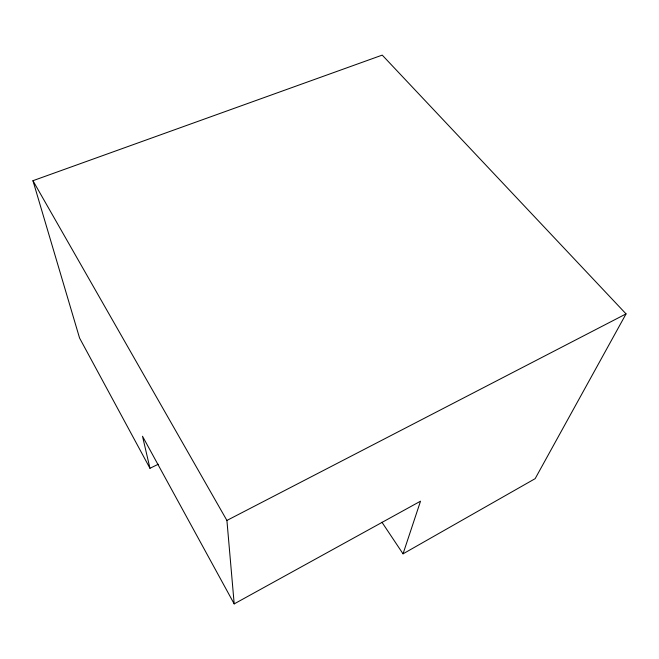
<?xml version="1.0" encoding="UTF-8"?>
<svg xmlns="http://www.w3.org/2000/svg" width="659" height="659" viewBox="0 0 659 659"><rect width="100%" height="100%" fill="white"/><g stroke="black" fill="none" stroke-linecap="round" stroke-linejoin="round"><path stroke-width="0.99" d="M381.932 522.208L403.036 553.84L420.524 501.178L234.192 603.891L142.509 436.25L149.955 468.277L158.275 464.257M149.955 468.277L79.566 338.034L32.95 180.698L382.236 55.109L626.05 313.89L535.149 478.665L403.036 553.84M234.192 603.891L226.91 520.445L626.05 313.89M32.95 180.698L226.91 520.445"/></g></svg>
